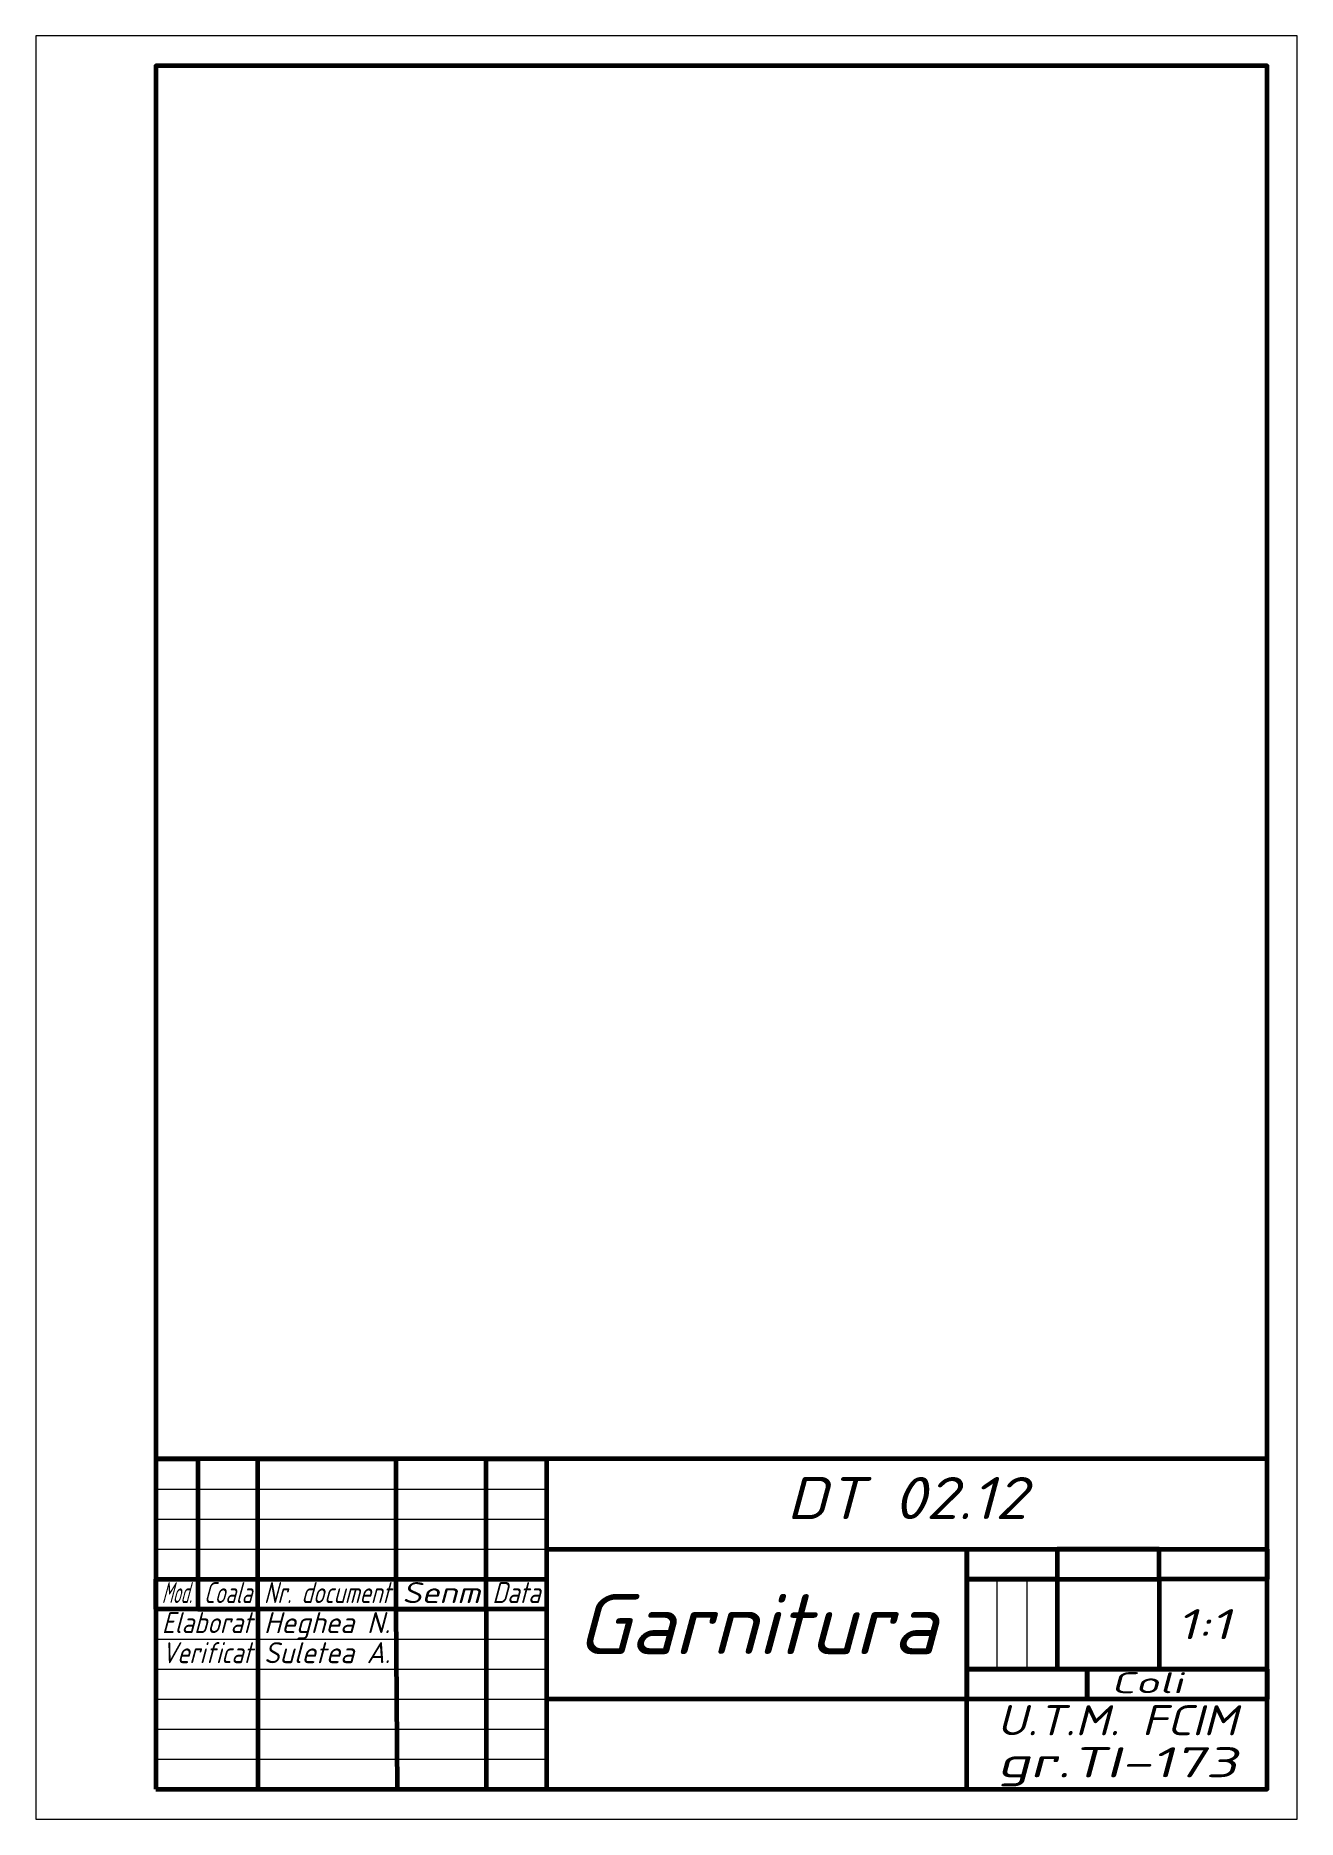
# Model space of a CAD drawing. Header units: millimetres. Extents: x 0 to 210, y 0 to 297.
import ezdxf
from ezdxf.enums import TextEntityAlignment as Align

# ---------------------------------------------------------------- set-up
doc = ezdxf.new("R2010")
doc.units = ezdxf.units.MM
doc.header["$LTSCALE"] = 0.5
for name, color, linetype, lineweight in [('Contur', 22, 'Continuous', 60), ('Subțire', 41, 'Continuous', 20), ('Text10', 7, 'Continuous', 100), ('Text3.5', 7, 'Continuous', 35), ('Text5', 7, 'Continuous', 50), ('text7', 7, 'Continuous', 70)]:
    doc.layers.add(name, color=color, linetype=linetype, lineweight=lineweight)
doc.styles.get("Standard").update_dxf_attribs({"font": 'isocp.shx', "oblique": 15})

msp = doc.modelspace()

# ---------------------------------------------------------------- linework, layer by layer
at = {"layer": 'Contur'}
for p, q in [((20, 60), (27, 60)), ((27, 60), (27, 35)), ((37, 35), (37, 60)), ((37, 60), (60, 60)), ((60, 35), (60, 60)), ((75, 35), (75, 60)), ((75, 60), (85, 60)), ((85, 60), (85, 40)), ((20, 53), (20, 28)), ((85, 45), (205, 45)), ((155, 40), (155, 45)), ((155, 45), (155, 40)), ((187, 45), (170, 45)), ((170, 45), (170, 40)), ((187, 40), (187, 45)), ((205, 45), (205, 40)), ((20, 35), (20, 40)), ((20, 40), (85, 40)), ((85, 40), (85, 35)), ((170, 40), (155, 40)), ((155, 40), (187, 40)), ((155, 25), (155, 40)), ((155, 40), (155, 25)), ((170, 40), (170, 25)), ((205, 40), (187, 40)), ((187, 40), (187, 25)), ((27, 35), (20, 35)), ((85, 35), (27, 35)), ((27, 35), (37, 35)), ((37, 35), (37, 5)), ((60, 35), (75, 35)), ((60.21, 5), (60, 35)), ((60, 35), (75, 35)), ((75, 35), (75, 5)), ((85, 35), (85, 5)), ((187, 25), (155, 25)), ((155, 25), (205, 25)), ((155, 20), (155, 25)), ((155, 25), (155, 20)), ((170, 25), (205, 25)), ((205, 25), (171, 25)), ((175, 20), (175, 25)), ((175, 25), (175, 20)), ((205, 25), (205, 20)), ((155, 20), (85, 20)), ((175, 20), (155, 20)), ((155.01, 5), (155.01, 20)), ((205, 20), (175, 20)), ((37, 5), (60.21, 5)), ((75, 5), (155.01, 5))]:
    msp.add_line(p, q, dxfattribs=at)
for points in [[(20, 5), (205, 5), (205, 292), (20, 292)], [(20, 5), (205, 5), (205, 60), (20, 60)]]:
    msp.add_lwpolyline(points, close=True, dxfattribs=at)
at = {"layer": 'Subțire'}
for p, q in [((20, 55), (85, 55)), ((20, 50), (85, 50)), ((20, 45), (85, 45)), ((160, 40), (160, 25)), ((165, 40), (165, 25)), ((20, 30), (85, 30)), ((20, 25), (85, 25)), ((20, 20), (85, 20)), ((20, 15), (85, 15)), ((20, 10), (85, 10))]:
    msp.add_line(p, q, dxfattribs=at)
msp.add_lwpolyline([(0, 0), (210, 0), (210, 297), (0, 297)], close=True, dxfattribs=at)

# ---------------------------------------------------------------- texts
at = {"layer": 'Text10', "oblique": 15, "width": 1.074067}
msp.add_text('Garnitura', height=10, dxfattribs=at).set_placement((90, 27.5), (150, 27.5), align=Align.FIT)
at = {"layer": 'Text3.5', "oblique": 15}
for s, width, p, p2 in [('Mod.', 0.58309, (21, 36), (26, 36)), ('Coala', 0.740614, (28, 36), (36, 36)), ('Nr. document', 0.794702, (38, 36), (59, 36)), ('Senm', 1.243799, (61, 36), (74, 36)), ('Data', 0.850896, (76, 36), (84, 36)), ('Elaborat', 0.865801, (21, 31), (36, 31)), ('Heghea N.', 1.061947, (38, 31), (59, 31)), ('Verificat', 0.832178, (21, 26), (36, 26)), ('Suletea A.', 0.991736, (38, 26), (59, 26)), ('Coli', 1.758242, (179, 21), (191, 21))]:
    msp.add_text(s, height=3.5, dxfattribs=dict(at, width=width)).set_placement(p, p2, align=Align.FIT)
at = {"layer": 'Text5', "oblique": 15}
for s, width, p, p2 in [('1:1', 1.565217, (190, 30), (199, 30)), ('U.T.M. FCIM', 1.28, (160, 14), (200, 14)), ('gr.TI-173', 1.541004, (160, 7), (200, 7))]:
    msp.add_text(s, height=5, dxfattribs=dict(at, width=width)).set_placement(p, p2, align=Align.FIT)
at = {"layer": 'text7', "oblique": 15, "width": 1.187987}
msp.add_text('DT 02.12', height=7, dxfattribs=at).set_placement((125, 50), (165, 50), align=Align.FIT)

doc.saveas('drawing.dxf')
